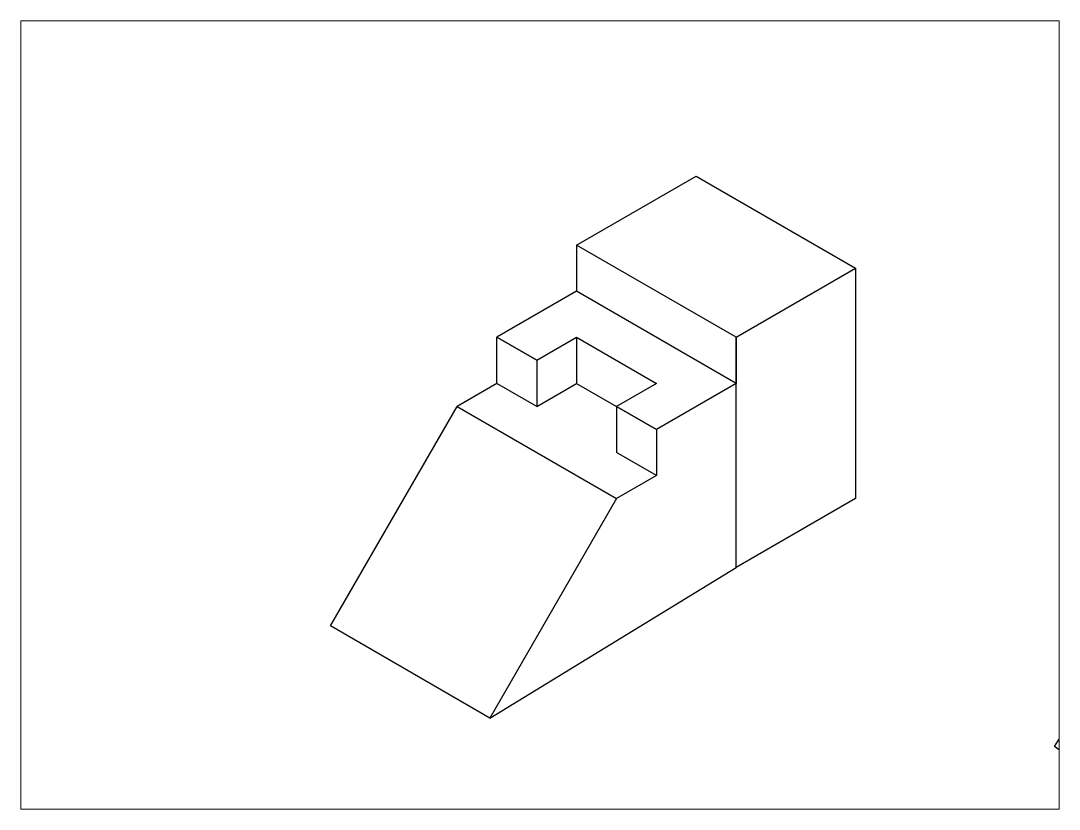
# Paper-space layout 'Layout2' of a CAD drawing. Header units: millimetres. Extents: x 26 to 231, y 20 to 176.
# The model-space entities are those that its viewports show. They can reach past a viewport. Long polylines and large blocks are cut down to what shows.
import ezdxf

# ---------------------------------------------------------------- set-up
doc = ezdxf.new("R2010")
doc.units = ezdxf.units.MM

msp = doc.modelspace()

# ---------------------------------------------------------------- linework, layer by layer
for p, q in [((2520.63624, 2407.71469), (2546.617, 2422.71469)), ((2546.617, 2422.71469), (2581.25802, 2402.71469)), ((2555.27726, 2387.71469), (2520.63624, 2407.71469)), ((2520.63624, 2407.71469), (2520.63624, 2397.71469)), ((2555.27726, 2387.71469), (2581.25802, 2402.71469)), ((2581.25802, 2402.71469), (2581.25802, 2352.71469)), ((2520.63624, 2397.71469), (2503.31573, 2387.71469)), ((2555.27726, 2377.71469), (2520.63624, 2397.71469)), ((2511.97599, 2382.71469), (2503.31573, 2387.71469)), ((2503.31573, 2387.71469), (2511.97599, 2382.71469)), ((2503.31573, 2377.71469), (2503.31573, 2387.71469)), ((2511.97599, 2382.71469), (2520.63624, 2387.71469)), ((2520.63624, 2387.71469), (2537.95675, 2377.71469)), ((2520.63624, 2387.71469), (2520.63624, 2377.71469)), ((2555.27726, 2337.71469), (2555.27726, 2387.71469)), ((2555.27726, 2387.71469), (2555.27726, 2377.71469)), ((2511.97599, 2382.71469), (2511.97599, 2372.71469)), ((2503.31573, 2377.71469), (2494.65548, 2372.71469)), ((2511.97599, 2372.71469), (2503.31573, 2377.71469)), ((2511.97599, 2372.71469), (2520.63624, 2377.71469)), ((2520.63624, 2377.71469), (2537.95675, 2367.71469)), ((2537.95675, 2377.71469), (2529.2965, 2372.71469)), ((2555.27726, 2377.71469), (2537.95675, 2367.71469)), ((2624.43455, 2298.83582), (2676.15917, 2377.44973)), ((2467.12603, 2325.03229), (2494.65548, 2372.71469)), ((2494.65548, 2372.71469), (2529.2965, 2352.71469)), ((2537.95675, 2367.71469), (2529.2965, 2372.71469)), ((2529.2965, 2372.71469), (2529.2965, 2362.71469)), ((2537.95675, 2367.71469), (2537.95675, 2357.71469)), ((2537.95675, 2357.71469), (2529.2965, 2362.71469)), ((2520.63624, 2357.71469), (2529.2965, 2352.71469)), ((2537.95675, 2357.71469), (2529.2965, 2352.71469)), ((2529.2965, 2352.71469), (2501.76705, 2305.03229)), ((2581.25802, 2352.71469), (2555.27726, 2337.71469)), ((2501.76705, 2305.03229), (2555.27726, 2337.71469)), ((2501.76705, 2305.03229), (2467.12603, 2325.03229)), ((2637.80336, 2290.0452), (2624.43455, 2298.83582))]:
    msp.add_line(p, q)

psp = doc.layouts.new('Layout2')

# ---------------------------------------------------------------- viewports
at = {"layer": '0'}
psp.add_viewport(center=(128.5, 97.5), size=(205.6, 156), view_center_point=(2512.67445, 2370.84253), view_height=171.1922854, dxfattribs=at)

doc.saveas('drawing.dxf')
